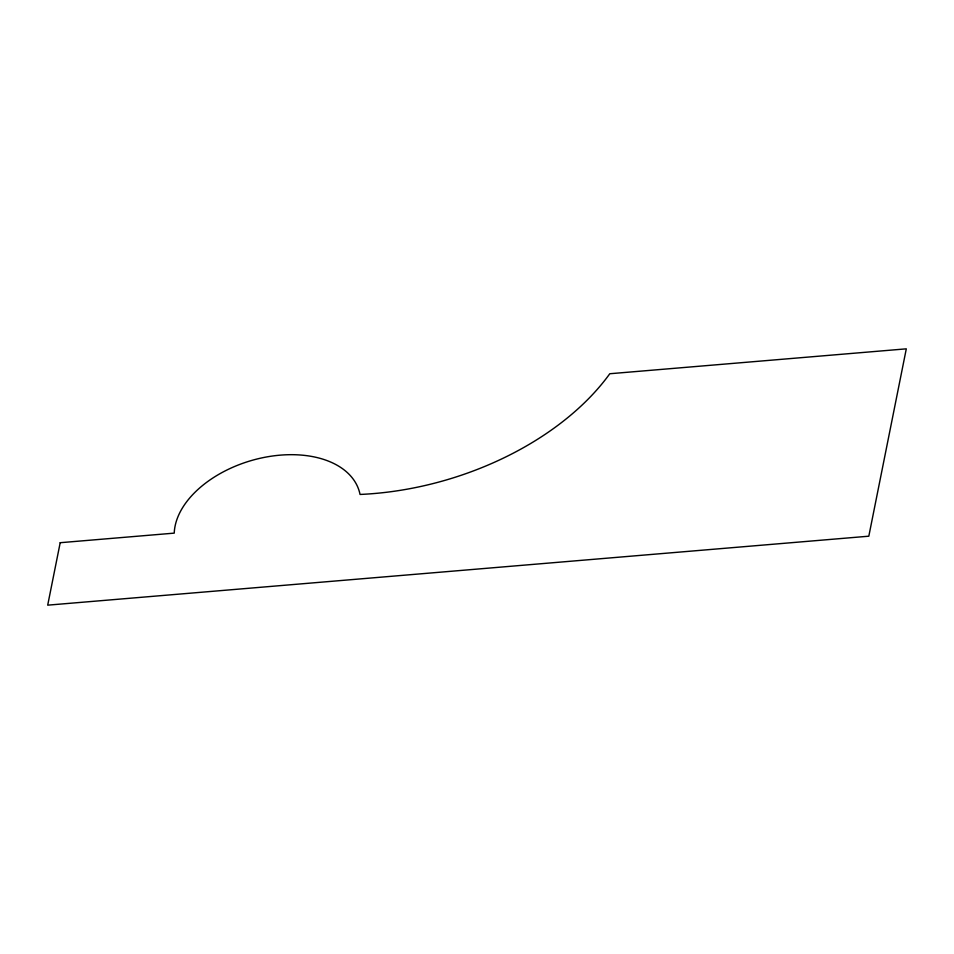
<?xml version="1.0" encoding="UTF-8"?>
<svg xmlns="http://www.w3.org/2000/svg" width="954" height="954" viewBox="0 0 954 954"><rect width="100%" height="100%" fill="white"/><g stroke="black" fill="none" stroke-linecap="round" stroke-linejoin="round"><path stroke-width="1.43" d="M60.197 542.707L47.7 605.158L868.82 536.196L906.3 348.842L609.785 373.741A238.858 149.993 -16.6 0 1 360.04 494.446A95.686 60.09 -16.6 0 0 262.744 457.705A95.686 60.09 -16.6 0 0 174.236 533.131L60.197 542.707"/></g></svg>
